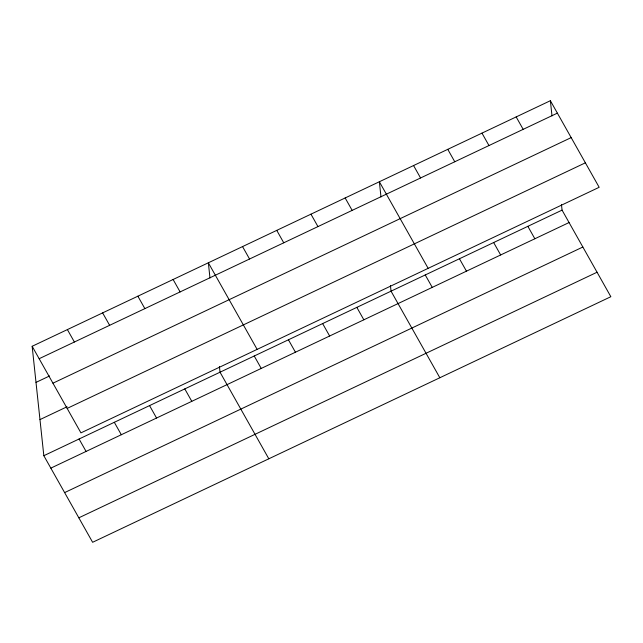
<?xml version="1.0" encoding="UTF-8"?>
<svg xmlns="http://www.w3.org/2000/svg" width="643" height="643" viewBox="0 0 643 643"><rect width="100%" height="100%" fill="white"/><g stroke="black" fill="none" stroke-linecap="round" stroke-linejoin="round"><path stroke-width="0.96" d="M32.15 346.288L550.376 100.71L599.172 187.298L80.938 432.876L32.15 346.288L43.828 455.702L92.624 542.29L610.85 296.712L562.062 210.124L561.452 204.418M39.151 358.714L557.377 113.136M36.008 382.392L49.559 375.97M52.943 383.188L571.169 137.61M39.979 419.598L67.081 406.746M67.153 408.401L585.379 162.824M43.828 455.702L562.062 210.124M50.837 468.128L569.063 222.55M64.621 492.602L582.855 247.025M78.832 517.816L597.058 272.238M516.176 116.922L523.177 129.347M481.969 133.125L488.977 145.551M527.855 226.328L534.855 238.762M447.769 149.337L454.77 161.763M493.655 242.54L500.656 254.966M413.562 165.54L420.57 177.974M459.448 258.743L466.456 271.177M428.15 268.34L379.362 181.752L380.986 196.951M425.248 274.955L432.249 287.381M345.162 197.956L352.163 210.39M439.836 377.754L391.04 291.166L390.438 285.46M310.955 214.167L317.955 226.593M356.841 307.37L363.842 319.796M276.755 230.371L283.756 242.805M322.641 323.582L329.642 336.008M242.548 246.582L249.556 259.008M288.434 339.785L295.434 352.219M257.136 349.382L208.348 262.794L209.972 277.993M254.234 355.997L261.235 368.423M173.104 279.488L180.112 291.922M268.822 458.797L220.027 372.201L219.424 366.502M137.867 296.19L144.868 308.616M184.79 388.902L191.791 401.328M102.631 312.892L109.632 325.318M149.554 405.604L156.554 418.03M67.386 329.586L74.395 342.02M114.309 422.298L121.318 434.732M79.073 439L86.074 451.426M550.376 100.71L551.999 115.909"/></g></svg>
